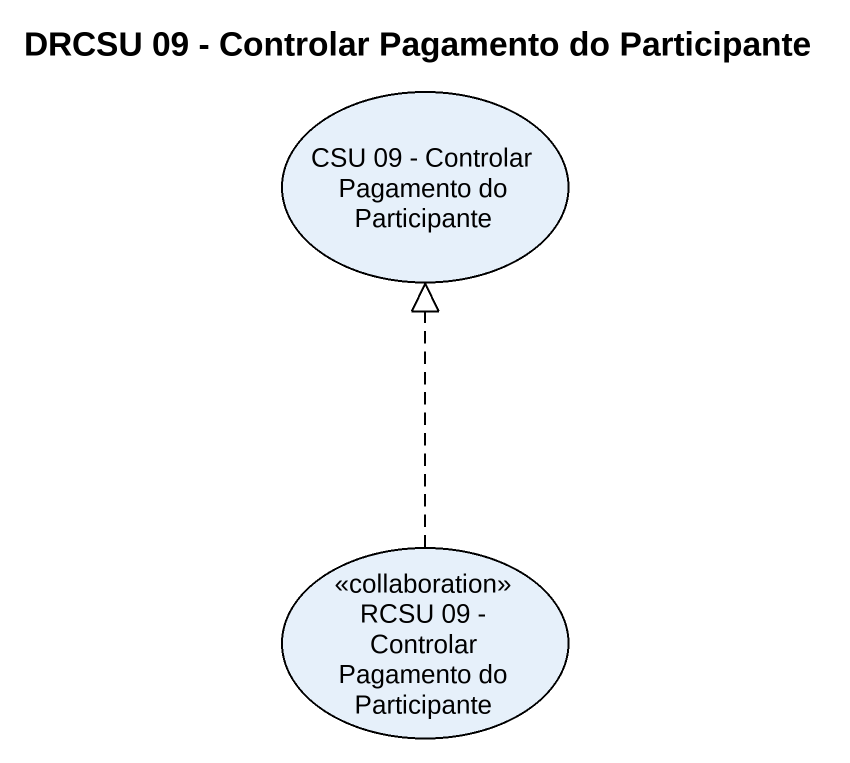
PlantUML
@startuml
title DRCSU 09 - Controlar Pagamento do Participante
usecase "CSU 09 - Controlar Pagamento do Participante" as CSU_09_Controlar_Pagamento
usecase "RCSU 09 - Controlar Pagamento do Participante" as RCSU_09_Controlar_Pagamento <<collaboration>>
RCSU_09_Controlar_Pagamento .up.|> CSU_09_Controlar_Pagamento
@enduml
